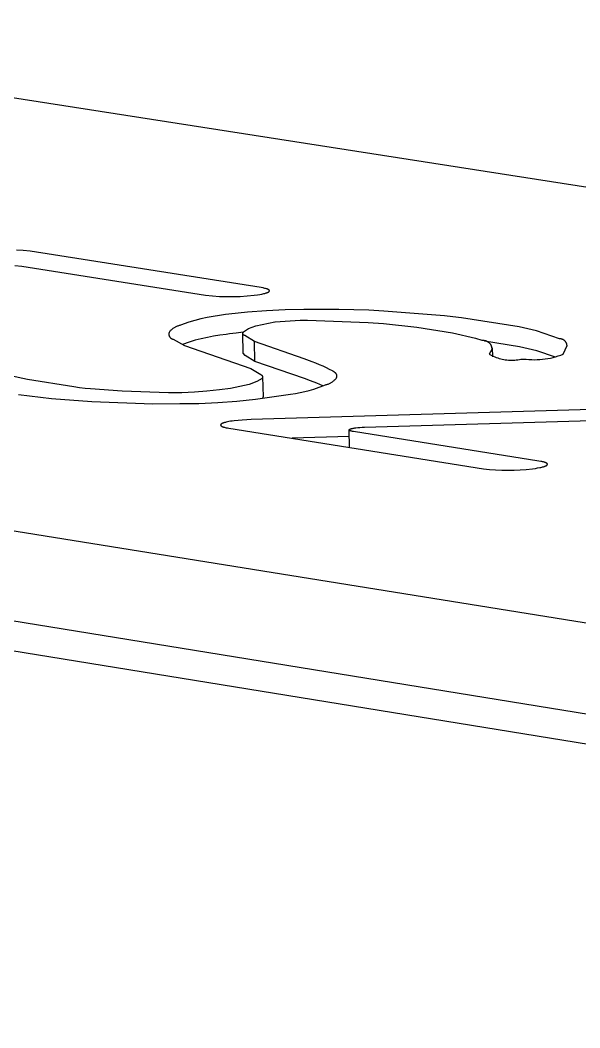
# Model space of a CAD drawing. Header units: millimetres. Extents: x 1287 to 5317, y -239 to 2577.
# Drawn here: x 2136.04 to 2157.06, y 955.5 to 993.34 of the extents above; entities that cross this region are included whole.
import ezdxf

# ---------------------------------------------------------------- set-up
doc = ezdxf.new("R2010")
doc.units = ezdxf.units.MM
doc.header["$MEASUREMENT"] = 0
doc.layers.add('Domyślny', color=7, linetype='Continuous', true_color=0x000000)
doc.layers.add('Utwórz2D linie widoczne', color=7, linetype='Continuous', true_color=0x000000)

msp = doc.modelspace()

# ---------------------------------------------------------------- linework, layer by layer
at = {"layer": 'Domyślny'}
msp.add_line((2020.561, 992.732), (2228.07, 959.308), dxfattribs=at)
at = {"layer": 'Utwórz2D linie widoczne'}
for p, q in [((2066.03, 1001.297), (2294.632, 965.694)), ((2226.588, 956.048), (2019.031, 989.711)), ((2015.368, 989.235), (2222.889, 955.502)), ((2136.159, 984.689), (2135.9, 984.707)), ((2136.417, 984.663), (2136.159, 984.689)), ((2145.093, 983.295), (2136.417, 984.663)), ((2135.84, 984.126), (2136.099, 984.1)), ((2136.099, 984.1), (2143.004, 983.01)), ((2144.952, 983.029), (2145.037, 983.042)), ((2145.037, 983.042), (2145.117, 983.056)), ((2145.164, 983.283), (2145.093, 983.295)), ((2145.117, 983.056), (2145.154, 983.063)), ((2145.154, 983.063), (2145.189, 983.071)), ((2145.197, 983.276), (2145.164, 983.283)), ((2145.189, 983.071), (2145.223, 983.079)), ((2145.229, 983.269), (2145.197, 983.276)), ((2145.223, 983.079), (2145.254, 983.088)), ((2145.258, 983.261), (2145.229, 983.269)), ((2145.254, 983.088), (2145.282, 983.097)), ((2145.286, 983.254), (2145.258, 983.261)), ((2145.282, 983.097), (2145.296, 983.101)), ((2145.298, 983.25), (2145.286, 983.254)), ((2145.296, 983.101), (2145.308, 983.106)), ((2145.31, 983.246), (2145.298, 983.25)), ((2145.308, 983.106), (2145.32, 983.11)), ((2145.322, 983.241), (2145.31, 983.246)), ((2145.32, 983.11), (2145.331, 983.115)), ((2145.333, 983.237), (2145.322, 983.241)), ((2145.331, 983.115), (2145.342, 983.119)), ((2145.343, 983.233), (2145.333, 983.237)), ((2145.342, 983.119), (2145.347, 983.122)), ((2145.347, 983.231), (2145.343, 983.233)), ((2145.352, 983.228), (2145.347, 983.231)), ((2145.347, 983.122), (2145.351, 983.124)), ((2145.351, 983.124), (2145.356, 983.126)), ((2145.356, 983.226), (2145.352, 983.228)), ((2145.361, 983.224), (2145.356, 983.226)), ((2145.356, 983.126), (2145.36, 983.129)), ((2145.36, 983.129), (2145.364, 983.131)), ((2145.365, 983.222), (2145.361, 983.224)), ((2145.364, 983.131), (2145.368, 983.134)), ((2145.369, 983.22), (2145.365, 983.222)), ((2145.368, 983.134), (2145.372, 983.136)), ((2145.372, 983.217), (2145.369, 983.22)), ((2145.376, 983.215), (2145.372, 983.217)), ((2145.372, 983.136), (2145.375, 983.138)), ((2145.375, 983.138), (2145.379, 983.141)), ((2145.379, 983.213), (2145.376, 983.215)), ((2145.382, 983.21), (2145.379, 983.213)), ((2145.379, 983.141), (2145.382, 983.143)), ((2145.383, 983.209), (2145.382, 983.21)), ((2145.382, 983.143), (2145.383, 983.144)), ((2145.385, 983.208), (2145.383, 983.209)), ((2145.383, 983.144), (2145.385, 983.146)), ((2145.386, 983.207), (2145.385, 983.208)), ((2145.385, 983.146), (2145.386, 983.147)), ((2145.387, 983.206), (2145.386, 983.207)), ((2145.386, 983.147), (2145.387, 983.148)), ((2145.389, 983.205), (2145.387, 983.206)), ((2145.387, 983.148), (2145.389, 983.149)), ((2145.39, 983.203), (2145.389, 983.205)), ((2145.389, 983.149), (2145.39, 983.15)), ((2145.391, 983.202), (2145.39, 983.203)), ((2145.39, 983.15), (2145.391, 983.152)), ((2145.392, 983.201), (2145.391, 983.202)), ((2145.391, 983.152), (2145.392, 983.153)), ((2145.393, 983.2), (2145.392, 983.201)), ((2145.392, 983.153), (2145.393, 983.154)), ((2145.394, 983.199), (2145.393, 983.2)), ((2145.393, 983.154), (2145.394, 983.155)), ((2145.395, 983.198), (2145.394, 983.199)), ((2145.394, 983.155), (2145.395, 983.157)), ((2145.396, 983.196), (2145.395, 983.198)), ((2145.395, 983.157), (2145.396, 983.158)), ((2145.397, 983.195), (2145.396, 983.196)), ((2145.396, 983.158), (2145.397, 983.159)), ((2145.397, 983.194), (2145.397, 983.195)), ((2145.398, 983.193), (2145.397, 983.194)), ((2145.397, 983.159), (2145.398, 983.16)), ((2145.399, 983.192), (2145.398, 983.193)), ((2145.398, 983.161), (2145.399, 983.163)), ((2145.398, 983.16), (2145.398, 983.161)), ((2145.399, 983.19), (2145.399, 983.192)), ((2145.4, 983.189), (2145.399, 983.19)), ((2145.399, 983.163), (2145.4, 983.164)), ((2145.401, 983.188), (2145.4, 983.189)), ((2145.4, 983.165), (2145.401, 983.166)), ((2145.4, 983.164), (2145.4, 983.165)), ((2145.401, 983.187), (2145.401, 983.188)), ((2145.401, 983.186), (2145.401, 983.187)), ((2145.402, 983.184), (2145.401, 983.186)), ((2145.401, 983.167), (2145.402, 983.169)), ((2145.401, 983.166), (2145.401, 983.167)), ((2145.402, 983.183), (2145.402, 983.184)), ((2145.402, 983.182), (2145.402, 983.183)), ((2145.403, 983.181), (2145.402, 983.182)), ((2145.402, 983.172), (2145.403, 983.174)), ((2145.402, 983.171), (2145.402, 983.172)), ((2145.402, 983.17), (2145.402, 983.171)), ((2145.402, 983.169), (2145.402, 983.17)), ((2145.403, 983.18), (2145.403, 983.181)), ((2145.403, 983.178), (2145.403, 983.18)), ((2145.403, 983.177), (2145.403, 983.178)), ((2145.403, 983.176), (2145.403, 983.177)), ((2145.403, 983.175), (2145.403, 983.176)), ((2145.403, 983.174), (2145.403, 983.175)), ((2143.004, 983.01), (2143.263, 982.983)), ((2143.263, 982.983), (2143.522, 982.966)), ((2143.522, 982.966), (2143.783, 982.957)), ((2143.783, 982.957), (2144.043, 982.957)), ((2144.043, 982.957), (2144.303, 982.966)), ((2144.303, 982.966), (2144.563, 982.984)), ((2144.563, 982.984), (2144.822, 983.012)), ((2144.822, 983.012), (2144.952, 983.029)), ((2143.757, 982.284), (2143.523, 982.254)), ((2143.879, 982.301), (2143.757, 982.284)), ((2144.581, 982.377), (2143.879, 982.301)), ((2145.286, 982.43), (2144.581, 982.377)), ((2145.991, 982.461), (2145.286, 982.43)), ((2146.698, 982.469), (2145.991, 982.461)), ((2148.004, 982.47), (2146.698, 982.469)), ((2148.568, 982.465), (2148.004, 982.47)), ((2149.131, 982.445), (2148.568, 982.465)), ((2149.694, 982.412), (2149.131, 982.445)), ((2151.652, 982.265), (2149.694, 982.412)), ((2142.372, 981.994), (2142.057, 981.884)), ((2142.599, 982.06), (2142.372, 981.994)), ((2142.827, 982.119), (2142.599, 982.06)), ((2143.058, 982.171), (2142.827, 982.119)), ((2143.29, 982.216), (2143.058, 982.171)), ((2143.523, 982.254), (2143.29, 982.216)), ((2144.89, 981.86), (2145.599, 982.011)), ((2145.599, 982.011), (2145.615, 982.013)), ((2145.615, 982.013), (2146.555, 982.069)), ((2146.555, 982.069), (2146.831, 982.069)), ((2146.831, 982.069), (2149.106, 981.99)), ((2149.106, 981.99), (2149.681, 981.947)), ((2149.681, 981.947), (2150.935, 981.807)), ((2151.972, 982.238), (2151.652, 982.265)), ((2152.29, 982.203), (2151.972, 982.238)), ((2152.607, 982.159), (2152.29, 982.203)), ((2154.772, 981.818), (2152.607, 982.159)), ((2141.624, 981.563), (2141.623, 981.556)), ((2141.623, 981.556), (2141.623, 981.549)), ((2141.623, 981.549), (2141.624, 981.543)), ((2141.625, 981.576), (2141.624, 981.569)), ((2141.624, 981.569), (2141.624, 981.563)), ((2141.624, 981.543), (2141.624, 981.536)), ((2141.624, 981.536), (2141.625, 981.529)), ((2141.626, 981.582), (2141.625, 981.576)), ((2141.625, 981.529), (2141.626, 981.523)), ((2141.627, 981.589), (2141.626, 981.582)), ((2141.626, 981.523), (2141.627, 981.516)), ((2141.628, 981.595), (2141.627, 981.589)), ((2141.63, 981.602), (2141.628, 981.595)), ((2141.632, 981.608), (2141.63, 981.602)), ((2141.648, 981.639), (2141.632, 981.608)), ((2141.665, 981.658), (2141.648, 981.639)), ((2141.682, 981.676), (2141.665, 981.658)), ((2141.7, 981.694), (2141.682, 981.676)), ((2141.719, 981.712), (2141.7, 981.694)), ((2141.739, 981.728), (2141.719, 981.712)), ((2141.759, 981.744), (2141.739, 981.728)), ((2141.779, 981.76), (2141.759, 981.744)), ((2141.8, 981.774), (2141.779, 981.76)), ((2141.821, 981.788), (2141.8, 981.774)), ((2141.843, 981.801), (2141.821, 981.788)), ((2141.866, 981.814), (2141.843, 981.801)), ((2141.888, 981.825), (2141.866, 981.814)), ((2141.912, 981.836), (2141.888, 981.825)), ((2141.935, 981.846), (2141.912, 981.836)), ((2141.959, 981.855), (2141.935, 981.846)), ((2141.983, 981.864), (2141.959, 981.855)), ((2142.007, 981.872), (2141.983, 981.864)), ((2142.032, 981.878), (2142.007, 981.872)), ((2142.057, 981.884), (2142.032, 981.878)), ((2143.773, 981.542), (2143.539, 981.512)), ((2143.896, 981.559), (2143.773, 981.542)), ((2144.156, 981.592), (2143.896, 981.559)), ((2144.416, 981.62), (2144.156, 981.592)), ((2144.42, 980.836), (2144.404, 981.579)), ((2144.407, 981.592), (2144.408, 981.595)), ((2144.407, 981.589), (2144.407, 981.592)), ((2144.407, 981.586), (2144.407, 981.589)), ((2144.407, 981.583), (2144.407, 981.586)), ((2144.407, 981.58), (2144.407, 981.583)), ((2144.407, 981.577), (2144.407, 981.58)), ((2144.407, 981.574), (2144.407, 981.577)), ((2144.407, 981.571), (2144.407, 981.574)), ((2144.408, 981.567), (2144.407, 981.571)), ((2144.408, 981.598), (2144.409, 981.601)), ((2144.408, 981.595), (2144.408, 981.598)), ((2144.408, 981.564), (2144.408, 981.567)), ((2144.409, 981.561), (2144.408, 981.564)), ((2144.409, 981.604), (2144.41, 981.607)), ((2144.409, 981.601), (2144.409, 981.604)), ((2144.41, 981.558), (2144.409, 981.561)), ((2144.41, 981.607), (2144.425, 981.639)), ((2144.411, 981.555), (2144.41, 981.558)), ((2144.412, 981.553), (2144.411, 981.555)), ((2144.413, 981.55), (2144.412, 981.553)), ((2144.414, 981.547), (2144.413, 981.55)), ((2144.415, 981.544), (2144.414, 981.547)), ((2144.416, 981.541), (2144.415, 981.544)), ((2144.418, 981.538), (2144.416, 981.541)), ((2144.419, 981.536), (2144.418, 981.538)), ((2144.421, 981.533), (2144.419, 981.536)), ((2144.423, 981.531), (2144.421, 981.533)), ((2144.425, 981.528), (2144.423, 981.531)), ((2144.425, 981.639), (2144.613, 981.758)), ((2144.426, 981.526), (2144.425, 981.528)), ((2144.428, 981.523), (2144.426, 981.526)), ((2144.431, 981.521), (2144.428, 981.523)), ((2144.613, 981.758), (2144.89, 981.86)), ((2150.935, 981.807), (2152.273, 981.596)), ((2152.273, 981.596), (2153.133, 981.402)), ((2155.423, 981.671), (2154.772, 981.818)), ((2156.294, 981.371), (2155.423, 981.671)), ((2141.627, 981.516), (2141.628, 981.51)), ((2141.628, 981.51), (2141.63, 981.503)), ((2141.63, 981.503), (2141.631, 981.497)), ((2141.631, 981.497), (2141.634, 981.49)), ((2141.634, 981.49), (2141.636, 981.484)), ((2141.636, 981.484), (2141.638, 981.478)), ((2141.638, 981.478), (2141.641, 981.472)), ((2141.641, 981.472), (2141.644, 981.466)), ((2141.644, 981.466), (2141.647, 981.46)), ((2141.647, 981.46), (2141.65, 981.454)), ((2141.65, 981.454), (2141.654, 981.448)), ((2141.654, 981.448), (2141.657, 981.443)), ((2141.657, 981.443), (2141.661, 981.437)), ((2141.661, 981.437), (2141.665, 981.432)), ((2141.665, 981.432), (2141.669, 981.427)), ((2141.669, 981.427), (2141.674, 981.422)), ((2141.674, 981.422), (2141.678, 981.417)), ((2141.678, 981.417), (2141.683, 981.412)), ((2141.683, 981.412), (2141.688, 981.408)), ((2141.688, 981.408), (2141.693, 981.404)), ((2141.693, 981.404), (2141.698, 981.399)), ((2141.698, 981.399), (2141.704, 981.395)), ((2141.704, 981.395), (2141.709, 981.392)), ((2141.709, 981.392), (2141.715, 981.388)), ((2141.715, 981.388), (2141.72, 981.384)), ((2141.72, 981.384), (2141.726, 981.381)), ((2141.726, 981.381), (2141.732, 981.378)), ((2141.732, 981.378), (2141.738, 981.375)), ((2141.738, 981.375), (2141.744, 981.373)), ((2141.744, 981.373), (2141.75, 981.37)), ((2141.75, 981.37), (2141.757, 981.368)), ((2141.757, 981.368), (2141.763, 981.366)), ((2141.763, 981.366), (2141.77, 981.364)), ((2141.77, 981.364), (2141.776, 981.363)), ((2141.776, 981.363), (2141.783, 981.362)), ((2141.783, 981.362), (2142.213, 981.126)), ((2142.389, 981.252), (2142.141, 981.165)), ((2142.616, 981.318), (2142.389, 981.252)), ((2142.844, 981.377), (2142.616, 981.318)), ((2143.074, 981.429), (2142.844, 981.377)), ((2143.306, 981.474), (2143.074, 981.429)), ((2143.539, 981.512), (2143.306, 981.474)), ((2144.433, 981.519), (2144.431, 981.521)), ((2144.435, 981.517), (2144.433, 981.519)), ((2144.437, 981.515), (2144.435, 981.517)), ((2144.44, 981.513), (2144.437, 981.515)), ((2144.442, 981.511), (2144.44, 981.513)), ((2144.444, 981.509), (2144.442, 981.511)), ((2144.447, 981.507), (2144.444, 981.509)), ((2144.45, 981.505), (2144.447, 981.507)), ((2144.452, 981.504), (2144.45, 981.505)), ((2144.455, 981.502), (2144.452, 981.504)), ((2144.458, 981.501), (2144.455, 981.502)), ((2144.461, 981.5), (2144.458, 981.501)), ((2144.463, 981.499), (2144.461, 981.5)), ((2144.466, 981.497), (2144.463, 981.499)), ((2144.469, 981.496), (2144.466, 981.497)), ((2144.472, 981.496), (2144.469, 981.496)), ((2144.841, 981.271), (2144.472, 981.496)), ((2144.857, 980.527), (2144.841, 981.271)), ((2146.7, 980.625), (2144.841, 981.271)), ((2153.133, 981.402), (2153.376, 981.319)), ((2153.376, 981.319), (2153.388, 981.32)), ((2153.388, 981.32), (2153.399, 981.321)), ((2153.399, 981.321), (2153.411, 981.321)), ((2153.411, 981.321), (2153.423, 981.321)), ((2153.423, 981.321), (2153.434, 981.321)), ((2153.434, 981.321), (2153.446, 981.32)), ((2153.446, 981.32), (2153.457, 981.319)), ((2153.457, 981.319), (2153.469, 981.317)), ((2153.469, 981.317), (2153.48, 981.315)), ((2154.787, 981.075), (2153.475, 981.283)), ((2153.48, 981.315), (2153.492, 981.313)), ((2153.492, 981.313), (2153.503, 981.31)), ((2153.503, 981.31), (2153.514, 981.307)), ((2153.514, 981.307), (2153.525, 981.303)), ((2153.525, 981.303), (2153.536, 981.299)), ((2153.536, 981.299), (2153.547, 981.295)), ((2153.547, 981.295), (2153.558, 981.29)), ((2153.558, 981.29), (2153.568, 981.285)), ((2153.568, 981.285), (2153.578, 981.279)), ((2153.578, 981.279), (2153.588, 981.273)), ((2153.588, 981.273), (2153.598, 981.267)), ((2153.598, 981.267), (2153.608, 981.261)), ((2153.608, 981.261), (2153.617, 981.254)), ((2153.617, 981.254), (2153.627, 981.247)), ((2153.627, 981.247), (2153.635, 981.239)), ((2153.635, 981.239), (2153.644, 981.231)), ((2153.644, 981.231), (2153.652, 981.223)), ((2153.652, 981.223), (2153.661, 981.215)), ((2153.661, 981.215), (2153.668, 981.206)), ((2153.668, 981.206), (2153.676, 981.197)), ((2153.676, 981.197), (2153.683, 981.188)), ((2153.683, 981.188), (2153.69, 981.179)), ((2153.69, 981.179), (2153.696, 981.169)), ((2153.696, 981.169), (2153.703, 981.159)), ((2153.703, 981.159), (2153.708, 981.149)), ((2153.708, 981.149), (2153.714, 981.139)), ((2156.303, 981.371), (2156.294, 981.371)), ((2156.312, 981.371), (2156.303, 981.371)), ((2156.321, 981.371), (2156.312, 981.371)), ((2156.33, 981.37), (2156.321, 981.371)), ((2156.34, 981.369), (2156.33, 981.37)), ((2156.349, 981.368), (2156.34, 981.369)), ((2156.358, 981.366), (2156.349, 981.368)), ((2156.367, 981.364), (2156.358, 981.366)), ((2156.376, 981.362), (2156.367, 981.364)), ((2156.385, 981.36), (2156.376, 981.362)), ((2156.394, 981.357), (2156.385, 981.36)), ((2156.402, 981.354), (2156.394, 981.357)), ((2156.411, 981.35), (2156.402, 981.354)), ((2156.419, 981.347), (2156.411, 981.35)), ((2156.428, 981.343), (2156.419, 981.347)), ((2156.436, 981.339), (2156.428, 981.343)), ((2156.444, 981.334), (2156.436, 981.339)), ((2156.452, 981.329), (2156.444, 981.334)), ((2156.459, 981.324), (2156.452, 981.329)), ((2156.467, 981.319), (2156.459, 981.324)), ((2156.474, 981.313), (2156.467, 981.319)), ((2156.481, 981.307), (2156.474, 981.313)), ((2156.488, 981.301), (2156.481, 981.307)), ((2156.495, 981.295), (2156.488, 981.301)), ((2156.501, 981.288), (2156.495, 981.295)), ((2156.508, 981.282), (2156.501, 981.288)), ((2156.514, 981.275), (2156.508, 981.282)), ((2156.52, 981.267), (2156.514, 981.275)), ((2156.525, 981.26), (2156.52, 981.267)), ((2156.53, 981.253), (2156.525, 981.26)), ((2156.535, 981.245), (2156.53, 981.253)), ((2156.54, 981.237), (2156.535, 981.245)), ((2156.545, 981.229), (2156.54, 981.237)), ((2156.549, 981.221), (2156.545, 981.229)), ((2156.553, 981.212), (2156.549, 981.221)), ((2156.556, 981.204), (2156.553, 981.212)), ((2156.56, 981.195), (2156.556, 981.204)), ((2156.563, 981.186), (2156.56, 981.195)), ((2156.565, 981.178), (2156.563, 981.186)), ((2156.568, 981.169), (2156.565, 981.178)), ((2156.57, 981.16), (2156.568, 981.169)), ((2156.572, 981.151), (2156.57, 981.16)), ((2156.573, 981.142), (2156.572, 981.151)), ((2142.213, 981.126), (2144.706, 980.258)), ((2144.489, 980.752), (2144.42, 980.836)), ((2153.75, 980.97), (2153.649, 980.796)), ((2153.649, 980.796), (2153.701, 980.768)), ((2153.701, 980.768), (2153.753, 980.742)), ((2153.714, 981.139), (2153.719, 981.129)), ((2153.719, 981.129), (2153.724, 981.118)), ((2153.724, 981.118), (2153.728, 981.107)), ((2153.728, 981.107), (2153.732, 981.096)), ((2153.732, 981.096), (2153.736, 981.085)), ((2153.736, 981.085), (2153.739, 981.074)), ((2153.739, 981.074), (2153.742, 981.063)), ((2153.742, 981.063), (2153.744, 981.051)), ((2153.744, 981.051), (2153.746, 981.04)), ((2153.746, 981.04), (2153.748, 981.028)), ((2153.748, 981.028), (2153.749, 981.017)), ((2153.749, 981.017), (2153.75, 981.005)), ((2153.75, 981.005), (2153.751, 980.994)), ((2153.751, 980.982), (2153.75, 980.97)), ((2153.751, 980.994), (2153.751, 980.982)), ((2153.769, 981.037), (2153.776, 980.698)), ((2155.439, 980.928), (2154.787, 981.075)), ((2156.139, 980.686), (2155.439, 980.928)), ((2156.34, 980.763), (2156.434, 980.798)), ((2156.434, 980.798), (2156.575, 981.123)), ((2156.574, 981.132), (2156.573, 981.142)), ((2156.575, 981.123), (2156.574, 981.132)), ((2144.857, 980.527), (2144.489, 980.752)), ((2146.717, 979.88), (2144.857, 980.527)), ((2147.006, 980.514), (2146.7, 980.625)), ((2147.149, 980.457), (2147.006, 980.514)), ((2147.285, 980.4), (2147.149, 980.457)), ((2147.416, 980.343), (2147.285, 980.4)), ((2153.753, 980.742), (2153.807, 980.717)), ((2153.807, 980.717), (2153.861, 980.695)), ((2153.861, 980.695), (2153.916, 980.674)), ((2153.916, 980.674), (2153.972, 980.655)), ((2153.972, 980.655), (2154.028, 980.638)), ((2154.028, 980.638), (2154.085, 980.623)), ((2154.085, 980.623), (2154.142, 980.61)), ((2154.142, 980.61), (2154.2, 980.598)), ((2154.2, 980.598), (2154.258, 980.589)), ((2154.258, 980.589), (2154.317, 980.582)), ((2154.317, 980.582), (2154.375, 980.576)), ((2154.375, 980.576), (2154.434, 980.573)), ((2154.434, 980.573), (2154.493, 980.572)), ((2154.493, 980.572), (2154.552, 980.572)), ((2154.552, 980.572), (2154.61, 980.575)), ((2154.61, 980.575), (2154.669, 980.58)), ((2154.669, 980.58), (2154.728, 980.586)), ((2154.728, 980.586), (2154.786, 980.595)), ((2154.786, 980.595), (2154.844, 980.605)), ((2154.844, 980.605), (2155.046, 980.605)), ((2155.046, 980.605), (2155.147, 980.597)), ((2155.147, 980.597), (2155.248, 980.592)), ((2155.248, 980.592), (2155.349, 980.591)), ((2155.349, 980.591), (2155.45, 980.593)), ((2155.45, 980.593), (2155.551, 980.598)), ((2155.551, 980.598), (2155.651, 980.607)), ((2155.651, 980.607), (2155.752, 980.619)), ((2155.752, 980.619), (2155.852, 980.634)), ((2155.852, 980.634), (2155.951, 980.653)), ((2155.951, 980.653), (2156.049, 980.676)), ((2156.049, 980.676), (2156.147, 980.701)), ((2156.147, 980.701), (2156.244, 980.73)), ((2156.244, 980.73), (2156.34, 980.763)), ((2144.706, 980.258), (2145.075, 980.032)), ((2145.075, 980.032), (2145.078, 980.031)), ((2145.078, 980.031), (2145.081, 980.03)), ((2145.081, 980.03), (2145.084, 980.029)), ((2145.084, 980.029), (2145.087, 980.028)), ((2145.087, 980.028), (2145.09, 980.027)), ((2145.09, 980.027), (2145.093, 980.025)), ((2145.093, 980.025), (2145.096, 980.024)), ((2145.096, 980.024), (2145.098, 980.022)), ((2145.098, 980.022), (2145.101, 980.021)), ((2145.101, 980.021), (2145.103, 980.019)), ((2145.103, 980.019), (2145.106, 980.017)), ((2145.106, 980.017), (2145.108, 980.015)), ((2145.108, 980.015), (2145.111, 980.013)), ((2145.111, 980.013), (2145.113, 980.011)), ((2145.113, 980.011), (2145.115, 980.009)), ((2145.115, 980.009), (2145.117, 980.007)), ((2147.539, 980.286), (2147.416, 980.343)), ((2147.656, 980.228), (2147.539, 980.286)), ((2147.766, 980.169), (2147.656, 980.228)), ((2147.781, 980.161), (2147.766, 980.169)), ((2147.794, 980.154), (2147.781, 980.161)), ((2147.807, 980.146), (2147.794, 980.154)), ((2147.819, 980.138), (2147.807, 980.146)), ((2147.83, 980.13), (2147.819, 980.138)), ((2147.841, 980.123), (2147.83, 980.13)), ((2147.851, 980.115), (2147.841, 980.123)), ((2147.861, 980.107), (2147.851, 980.115)), ((2147.87, 980.099), (2147.861, 980.107)), ((2147.874, 980.095), (2147.87, 980.099)), ((2147.879, 980.091), (2147.874, 980.095)), ((2147.883, 980.088), (2147.879, 980.091)), ((2147.887, 980.084), (2147.883, 980.088)), ((2147.89, 980.08), (2147.887, 980.084)), ((2147.894, 980.076), (2147.89, 980.08)), ((2147.897, 980.072), (2147.894, 980.076)), ((2147.901, 980.068), (2147.897, 980.072)), ((2147.904, 980.064), (2147.901, 980.068)), ((2147.907, 980.06), (2147.904, 980.064)), ((2147.91, 980.056), (2147.907, 980.06)), ((2147.913, 980.052), (2147.91, 980.056)), ((2147.915, 980.048), (2147.913, 980.052)), ((2147.918, 980.044), (2147.915, 980.048)), ((2147.92, 980.04), (2147.918, 980.044)), ((2147.922, 980.036), (2147.92, 980.04)), ((2147.924, 980.032), (2147.922, 980.036)), ((2147.926, 980.028), (2147.924, 980.032)), ((2147.928, 980.024), (2147.926, 980.028)), ((2147.929, 980.02), (2147.928, 980.024)), ((2147.931, 980.016), (2147.929, 980.02)), ((2147.932, 980.012), (2147.931, 980.016)), ((2147.933, 980.008), (2147.932, 980.012)), ((2147.934, 980.004), (2147.933, 980.008)), ((2136.316, 979.843), (2135.674, 979.99)), ((2138.06, 979.566), (2136.316, 979.843)), ((2144.64, 979.664), (2143.936, 979.514)), ((2144.927, 979.767), (2144.64, 979.664)), ((2145.124, 979.89), (2144.927, 979.767)), ((2145.117, 980.007), (2145.12, 980.004)), ((2145.12, 980.004), (2145.122, 980.002)), ((2145.122, 980.002), (2145.123, 979.999)), ((2145.123, 979.999), (2145.125, 979.997)), ((2145.138, 979.92), (2145.124, 979.89)), ((2145.125, 979.997), (2145.127, 979.994)), ((2145.127, 979.994), (2145.129, 979.992)), ((2145.129, 979.992), (2145.13, 979.989)), ((2145.13, 979.989), (2145.132, 979.986)), ((2145.132, 979.986), (2145.133, 979.983)), ((2145.133, 979.983), (2145.134, 979.981)), ((2145.134, 979.981), (2145.136, 979.978)), ((2145.136, 979.978), (2145.137, 979.975)), ((2145.137, 979.975), (2145.138, 979.972)), ((2145.138, 979.972), (2145.138, 979.969)), ((2145.138, 979.969), (2145.139, 979.966)), ((2145.139, 979.923), (2145.138, 979.92)), ((2145.139, 979.966), (2145.14, 979.963)), ((2145.14, 979.929), (2145.139, 979.926)), ((2145.139, 979.926), (2145.139, 979.923)), ((2145.14, 979.963), (2145.14, 979.96)), ((2145.14, 979.96), (2145.141, 979.957)), ((2145.141, 979.932), (2145.14, 979.929)), ((2145.141, 979.957), (2145.141, 979.953)), ((2145.141, 979.953), (2145.141, 979.95)), ((2145.141, 979.95), (2145.142, 979.947)), ((2145.142, 979.944), (2145.141, 979.941)), ((2145.141, 979.941), (2145.141, 979.938)), ((2145.141, 979.938), (2145.141, 979.935)), ((2145.141, 979.935), (2145.141, 979.932)), ((2145.142, 979.947), (2145.142, 979.944)), ((2145.144, 979.947), (2145.161, 979.202)), ((2146.949, 979.797), (2146.717, 979.88)), ((2147.179, 979.706), (2146.949, 979.797)), ((2147.07, 979.489), (2147.509, 979.646)), ((2147.406, 979.61), (2147.179, 979.706)), ((2147.509, 979.646), (2147.534, 979.653)), ((2147.534, 979.653), (2147.559, 979.66)), ((2147.559, 979.66), (2147.583, 979.668)), ((2147.583, 979.668), (2147.608, 979.677)), ((2147.608, 979.677), (2147.632, 979.687)), ((2147.632, 979.687), (2147.655, 979.698)), ((2147.655, 979.698), (2147.679, 979.709)), ((2147.679, 979.709), (2147.702, 979.721)), ((2147.702, 979.721), (2147.724, 979.734)), ((2147.724, 979.734), (2147.746, 979.748)), ((2147.746, 979.748), (2147.768, 979.763)), ((2147.768, 979.763), (2147.789, 979.778)), ((2147.789, 979.778), (2147.809, 979.794)), ((2147.809, 979.794), (2147.829, 979.811)), ((2147.829, 979.811), (2147.848, 979.828)), ((2147.848, 979.828), (2147.867, 979.846)), ((2147.867, 979.846), (2147.885, 979.865)), ((2147.885, 979.865), (2147.902, 979.884)), ((2147.902, 979.884), (2147.92, 979.915)), ((2147.92, 979.915), (2147.922, 979.919)), ((2147.922, 979.919), (2147.924, 979.923)), ((2147.924, 979.923), (2147.926, 979.927)), ((2147.926, 979.927), (2147.927, 979.931)), ((2147.927, 979.931), (2147.929, 979.936)), ((2147.929, 979.936), (2147.93, 979.94)), ((2147.93, 979.94), (2147.932, 979.944)), ((2147.932, 979.944), (2147.933, 979.948)), ((2147.933, 979.948), (2147.934, 979.952)), ((2147.935, 980.002), (2147.934, 980.004)), ((2147.934, 979.952), (2147.935, 979.956)), ((2147.935, 980), (2147.935, 980.002)), ((2147.936, 979.998), (2147.935, 980)), ((2147.935, 979.956), (2147.936, 979.96)), ((2147.936, 979.996), (2147.936, 979.998)), ((2147.936, 979.994), (2147.936, 979.996)), ((2147.936, 979.992), (2147.936, 979.994)), ((2147.937, 979.99), (2147.936, 979.992)), ((2147.936, 979.964), (2147.937, 979.966)), ((2147.936, 979.962), (2147.936, 979.964)), ((2147.936, 979.96), (2147.936, 979.962)), ((2147.937, 979.988), (2147.937, 979.99)), ((2147.937, 979.986), (2147.937, 979.988)), ((2147.937, 979.984), (2147.937, 979.986)), ((2147.937, 979.982), (2147.937, 979.984)), ((2147.937, 979.98), (2147.937, 979.982)), ((2147.937, 979.978), (2147.937, 979.98)), ((2147.937, 979.976), (2147.937, 979.978)), ((2147.937, 979.974), (2147.937, 979.976)), ((2147.937, 979.972), (2147.937, 979.974)), ((2147.937, 979.97), (2147.937, 979.972)), ((2147.937, 979.968), (2147.937, 979.97)), ((2147.937, 979.966), (2147.937, 979.968)), ((2135.984, 979.278), (2137.223, 979.138)), ((2138.268, 979.537), (2138.06, 979.566)), ((2138.478, 979.513), (2138.268, 979.537)), ((2138.688, 979.495), (2138.478, 979.513)), ((2139.877, 979.404), (2138.688, 979.495)), ((2141.607, 979.345), (2139.877, 979.404)), ((2141.644, 979.345), (2141.607, 979.345)), ((2142.115, 979.35), (2141.644, 979.345)), ((2142.586, 979.371), (2142.115, 979.35)), ((2143.056, 979.407), (2142.586, 979.371)), ((2143.525, 979.458), (2143.056, 979.407)), ((2143.936, 979.514), (2143.525, 979.458)), ((2144.882, 979.11), (2146.019, 979.266)), ((2146.019, 979.266), (2146.197, 979.29)), ((2146.197, 979.29), (2146.374, 979.318)), ((2146.374, 979.318), (2146.55, 979.353)), ((2146.55, 979.353), (2146.725, 979.393)), ((2146.725, 979.393), (2146.898, 979.438)), ((2146.898, 979.438), (2147.07, 979.489)), ((2137.223, 979.138), (2138.737, 979.021)), ((2138.737, 979.021), (2141.026, 978.939)), ((2141.026, 978.939), (2142.031, 978.94)), ((2142.031, 978.94), (2142.746, 978.948)), ((2142.746, 978.948), (2143.459, 978.979)), ((2143.459, 978.979), (2144.172, 979.033)), ((2144.172, 979.033), (2144.882, 979.11)), ((2167.211, 979.011), (2144.716, 978.341)), ((2145.154, 979.174), (2145.14, 979.144)), ((2145.155, 979.176), (2145.154, 979.174)), ((2145.156, 979.178), (2145.155, 979.176)), ((2145.157, 979.18), (2145.156, 979.178)), ((2145.158, 979.182), (2145.157, 979.18)), ((2145.159, 979.186), (2145.158, 979.184)), ((2145.158, 979.184), (2145.158, 979.182)), ((2145.16, 979.19), (2145.159, 979.188)), ((2145.159, 979.188), (2145.159, 979.186)), ((2145.161, 979.196), (2145.16, 979.194)), ((2145.16, 979.194), (2145.16, 979.192)), ((2145.16, 979.192), (2145.16, 979.19)), ((2145.161, 979.202), (2145.161, 979.2)), ((2145.161, 979.2), (2145.161, 979.198)), ((2145.161, 979.198), (2145.161, 979.196)), ((2148.968, 978.056), (2171.503, 978.728)), ((2143.57, 978.142), (2143.569, 978.142)), ((2143.569, 978.142), (2143.569, 978.141)), ((2143.569, 978.141), (2143.569, 978.14)), ((2143.569, 978.14), (2143.569, 978.139)), ((2143.569, 978.139), (2143.569, 978.138)), ((2143.569, 978.138), (2143.569, 978.137)), ((2143.569, 978.137), (2143.569, 978.137)), ((2143.569, 978.137), (2143.569, 978.136)), ((2143.569, 978.136), (2143.569, 978.135)), ((2143.569, 978.135), (2143.569, 978.134)), ((2143.569, 978.134), (2143.569, 978.133)), ((2143.569, 978.133), (2143.57, 978.133)), ((2143.571, 978.146), (2143.57, 978.146)), ((2143.57, 978.146), (2143.57, 978.145)), ((2143.57, 978.145), (2143.57, 978.144)), ((2143.57, 978.144), (2143.57, 978.143)), ((2143.57, 978.143), (2143.57, 978.142)), ((2143.57, 978.133), (2143.57, 978.132)), ((2143.57, 978.132), (2143.57, 978.131)), ((2143.57, 978.131), (2143.57, 978.13)), ((2143.57, 978.13), (2143.57, 978.129)), ((2143.57, 978.129), (2143.571, 978.128)), ((2143.572, 978.15), (2143.571, 978.149)), ((2143.571, 978.149), (2143.571, 978.148)), ((2143.571, 978.148), (2143.571, 978.147)), ((2143.571, 978.147), (2143.571, 978.146)), ((2143.571, 978.128), (2143.571, 978.128)), ((2143.571, 978.128), (2143.571, 978.127)), ((2143.571, 978.127), (2143.571, 978.126)), ((2143.571, 978.126), (2143.572, 978.125)), ((2143.573, 978.151), (2143.572, 978.151)), ((2143.572, 978.151), (2143.572, 978.15)), ((2143.572, 978.125), (2143.572, 978.124)), ((2143.572, 978.124), (2143.573, 978.124)), ((2143.574, 978.154), (2143.573, 978.153)), ((2143.573, 978.153), (2143.573, 978.152)), ((2143.573, 978.152), (2143.573, 978.151)), ((2143.573, 978.124), (2143.573, 978.123)), ((2143.573, 978.123), (2143.573, 978.122)), ((2143.573, 978.122), (2143.574, 978.121)), ((2143.575, 978.155), (2143.574, 978.155)), ((2143.574, 978.155), (2143.574, 978.154)), ((2143.574, 978.121), (2143.574, 978.12)), ((2143.574, 978.12), (2143.575, 978.119)), ((2143.576, 978.157), (2143.575, 978.156)), ((2143.575, 978.156), (2143.575, 978.155)), ((2143.575, 978.119), (2143.575, 978.119)), ((2143.575, 978.119), (2143.576, 978.118)), ((2143.577, 978.158), (2143.576, 978.157)), ((2143.576, 978.118), (2143.577, 978.117)), ((2143.578, 978.16), (2143.577, 978.159)), ((2143.577, 978.159), (2143.577, 978.158)), ((2143.577, 978.117), (2143.577, 978.116)), ((2143.577, 978.116), (2143.578, 978.115)), ((2143.579, 978.161), (2143.578, 978.16)), ((2143.58, 978.163), (2143.579, 978.161)), ((2143.582, 978.164), (2143.58, 978.163)), ((2143.584, 978.166), (2143.582, 978.164)), ((2143.585, 978.168), (2143.584, 978.166)), ((2143.587, 978.169), (2143.585, 978.168)), ((2143.589, 978.171), (2143.587, 978.169)), ((2143.591, 978.172), (2143.589, 978.171)), ((2143.593, 978.174), (2143.591, 978.172)), ((2143.595, 978.176), (2143.593, 978.174)), ((2143.597, 978.177), (2143.595, 978.176)), ((2143.599, 978.179), (2143.597, 978.177)), ((2143.602, 978.18), (2143.599, 978.179)), ((2143.607, 978.184), (2143.602, 978.18)), ((2143.612, 978.187), (2143.607, 978.184)), ((2143.618, 978.19), (2143.612, 978.187)), ((2143.624, 978.193), (2143.618, 978.19)), ((2143.63, 978.196), (2143.624, 978.193)), ((2143.637, 978.199), (2143.63, 978.196)), ((2143.643, 978.202), (2143.637, 978.199)), ((2143.658, 978.208), (2143.643, 978.202)), ((2143.674, 978.214), (2143.658, 978.208)), ((2143.691, 978.22), (2143.674, 978.214)), ((2143.71, 978.226), (2143.691, 978.22)), ((2143.73, 978.231), (2143.71, 978.226)), ((2143.752, 978.237), (2143.73, 978.231)), ((2143.774, 978.243), (2143.752, 978.237)), ((2143.824, 978.254), (2143.774, 978.243)), ((2143.879, 978.265), (2143.824, 978.254)), ((2143.94, 978.276), (2143.879, 978.265)), ((2144.004, 978.285), (2143.94, 978.276)), ((2144.074, 978.295), (2144.004, 978.285)), ((2144.223, 978.311), (2144.074, 978.295)), ((2144.383, 978.325), (2144.223, 978.311)), ((2144.549, 978.335), (2144.383, 978.325)), ((2144.716, 978.341), (2144.549, 978.335)), ((2143.578, 978.115), (2143.579, 978.115)), ((2143.579, 978.115), (2143.579, 978.114)), ((2143.579, 978.114), (2143.581, 978.112)), ((2143.581, 978.112), (2143.582, 978.111)), ((2143.582, 978.111), (2143.584, 978.109)), ((2143.584, 978.109), (2143.586, 978.107)), ((2143.586, 978.107), (2143.587, 978.106)), ((2143.587, 978.106), (2143.589, 978.104)), ((2143.589, 978.104), (2143.591, 978.102)), ((2143.591, 978.102), (2143.594, 978.101)), ((2143.594, 978.101), (2143.596, 978.099)), ((2143.596, 978.099), (2143.598, 978.098)), ((2143.598, 978.098), (2143.6, 978.096)), ((2143.6, 978.096), (2143.603, 978.095)), ((2143.603, 978.095), (2143.606, 978.093)), ((2143.606, 978.093), (2143.611, 978.09)), ((2143.611, 978.09), (2143.617, 978.087)), ((2143.617, 978.087), (2143.623, 978.084)), ((2143.623, 978.084), (2143.63, 978.081)), ((2143.63, 978.081), (2143.637, 978.077)), ((2143.637, 978.077), (2143.644, 978.074)), ((2143.644, 978.074), (2143.652, 978.071)), ((2143.652, 978.071), (2143.66, 978.069)), ((2143.66, 978.069), (2143.677, 978.063)), ((2143.677, 978.063), (2143.695, 978.057)), ((2143.695, 978.057), (2143.714, 978.051)), ((2143.714, 978.051), (2143.735, 978.046)), ((2143.735, 978.046), (2143.78, 978.036)), ((2143.78, 978.036), (2143.829, 978.026)), ((2143.829, 978.026), (2143.882, 978.017)), ((2143.882, 978.017), (2153.433, 976.495)), ((2148.395, 977.957), (2148.395, 977.958)), ((2148.395, 977.958), (2148.396, 977.958)), ((2148.395, 977.956), (2148.395, 977.957)), ((2148.395, 977.957), (2148.395, 977.957)), ((2148.395, 977.955), (2148.395, 977.956)), ((2148.395, 977.956), (2148.395, 977.956)), ((2148.395, 977.956), (2148.395, 977.956)), ((2148.395, 977.954), (2148.395, 977.955)), ((2148.395, 977.955), (2148.395, 977.955)), ((2148.395, 977.953), (2148.395, 977.954)), ((2148.395, 977.954), (2148.395, 977.954)), ((2148.395, 977.954), (2148.395, 977.954)), ((2148.395, 977.952), (2148.395, 977.953)), ((2148.395, 977.953), (2148.395, 977.953)), ((2148.395, 977.951), (2148.395, 977.952)), ((2148.395, 977.952), (2148.395, 977.952)), ((2148.395, 977.952), (2148.395, 977.952)), ((2148.395, 977.95), (2148.395, 977.951)), ((2148.395, 977.951), (2148.395, 977.951)), ((2148.409, 977.295), (2148.395, 977.951)), ((2148.396, 977.95), (2148.395, 977.95)), ((2148.396, 977.96), (2148.396, 977.961)), ((2148.396, 977.961), (2148.397, 977.961)), ((2148.396, 977.959), (2148.396, 977.96)), ((2148.396, 977.96), (2148.396, 977.96)), ((2148.396, 977.958), (2148.396, 977.959)), ((2148.396, 977.959), (2148.396, 977.959)), ((2148.396, 977.959), (2148.396, 977.959)), ((2148.396, 977.949), (2148.396, 977.95)), ((2148.396, 977.948), (2148.396, 977.949)), ((2148.396, 977.949), (2148.396, 977.949)), ((2148.396, 977.949), (2148.396, 977.949)), ((2148.397, 977.947), (2148.396, 977.948)), ((2148.396, 977.948), (2148.396, 977.948)), ((2148.397, 977.962), (2148.398, 977.963)), ((2148.397, 977.961), (2148.397, 977.962)), ((2148.397, 977.962), (2148.397, 977.962)), ((2148.397, 977.961), (2148.397, 977.961)), ((2148.397, 977.946), (2148.397, 977.947)), ((2148.397, 977.947), (2148.397, 977.947)), ((2148.397, 977.947), (2148.397, 977.947)), ((2148.398, 977.945), (2148.397, 977.946)), ((2148.397, 977.946), (2148.397, 977.946)), ((2148.398, 977.963), (2148.398, 977.964)), ((2148.398, 977.964), (2148.399, 977.964)), ((2148.398, 977.963), (2148.398, 977.963)), ((2148.398, 977.963), (2148.398, 977.963)), ((2148.399, 977.944), (2148.398, 977.945)), ((2148.398, 977.945), (2148.398, 977.945)), ((2148.398, 977.945), (2148.398, 977.945)), ((2148.399, 977.964), (2148.399, 977.965)), ((2148.399, 977.965), (2148.399, 977.965)), ((2148.399, 977.965), (2148.4, 977.965)), ((2148.399, 977.943), (2148.399, 977.944)), ((2148.399, 977.944), (2148.399, 977.944)), ((2148.4, 977.943), (2148.399, 977.943)), ((2148.399, 977.943), (2148.399, 977.943)), ((2148.4, 977.966), (2148.401, 977.967)), ((2148.4, 977.965), (2148.4, 977.966)), ((2148.4, 977.942), (2148.4, 977.943)), ((2148.401, 977.941), (2148.4, 977.942)), ((2148.401, 977.967), (2148.402, 977.968)), ((2148.401, 977.967), (2148.401, 977.967)), ((2148.402, 977.941), (2148.401, 977.941)), ((2148.402, 977.968), (2148.403, 977.969)), ((2148.403, 977.94), (2148.402, 977.941)), ((2148.403, 977.969), (2148.404, 977.97)), ((2148.403, 977.939), (2148.403, 977.94)), ((2148.404, 977.938), (2148.403, 977.939)), ((2148.404, 977.97), (2148.405, 977.971)), ((2148.405, 977.937), (2148.404, 977.938)), ((2148.405, 977.971), (2148.406, 977.972)), ((2148.406, 977.936), (2148.405, 977.937)), ((2148.406, 977.972), (2148.407, 977.972)), ((2148.407, 977.936), (2148.406, 977.936)), ((2148.407, 977.972), (2148.408, 977.973)), ((2148.408, 977.935), (2148.407, 977.936)), ((2148.408, 977.973), (2148.409, 977.974)), ((2148.41, 977.934), (2148.408, 977.935)), ((2148.409, 977.974), (2148.41, 977.975)), ((2148.41, 977.975), (2148.411, 977.975)), ((2148.411, 977.933), (2148.41, 977.934)), ((2148.411, 977.975), (2148.414, 977.977)), ((2148.412, 977.933), (2148.411, 977.933)), ((2148.413, 977.932), (2148.412, 977.933)), ((2148.416, 977.93), (2148.413, 977.932)), ((2148.414, 977.977), (2148.416, 977.979)), ((2148.416, 977.979), (2148.419, 977.98)), ((2148.419, 977.929), (2148.416, 977.93)), ((2148.419, 977.98), (2148.422, 977.982)), ((2148.422, 977.927), (2148.419, 977.929)), ((2148.422, 977.982), (2148.425, 977.983)), ((2148.426, 977.926), (2148.422, 977.927)), ((2148.425, 977.983), (2148.428, 977.985)), ((2148.429, 977.924), (2148.426, 977.926)), ((2148.428, 977.985), (2148.432, 977.986)), ((2148.433, 977.922), (2148.429, 977.924)), ((2148.432, 977.986), (2148.439, 977.989)), ((2148.437, 977.921), (2148.433, 977.922)), ((2148.441, 977.92), (2148.437, 977.921)), ((2148.439, 977.989), (2148.447, 977.992)), ((2148.449, 977.917), (2148.441, 977.92)), ((2148.447, 977.992), (2148.456, 977.995)), ((2148.458, 977.914), (2148.449, 977.917)), ((2148.456, 977.995), (2148.465, 977.998)), ((2148.468, 977.911), (2148.458, 977.914)), ((2148.465, 977.998), (2148.475, 978.001)), ((2148.478, 977.908), (2148.468, 977.911)), ((2148.475, 978.001), (2148.486, 978.004)), ((2148.501, 977.903), (2148.478, 977.908)), ((2148.486, 978.004), (2148.497, 978.007)), ((2148.497, 978.007), (2148.522, 978.012)), ((2148.526, 977.898), (2148.501, 977.903)), ((2148.522, 978.012), (2148.55, 978.018)), ((2148.552, 977.894), (2148.526, 977.898)), ((2148.55, 978.018), (2148.58, 978.023)), ((2155.521, 976.784), (2148.552, 977.894)), ((2148.58, 978.023), (2148.612, 978.028)), ((2148.612, 978.028), (2148.647, 978.033)), ((2148.647, 978.033), (2148.721, 978.041)), ((2148.721, 978.041), (2148.801, 978.048)), ((2148.801, 978.048), (2148.884, 978.053)), ((2148.884, 978.053), (2148.968, 978.056)), ((2148.4, 977.703), (2146.256, 977.639)), ((2155.594, 976.772), (2155.521, 976.784)), ((2155.628, 976.765), (2155.594, 976.772)), ((2155.66, 976.757), (2155.628, 976.765)), ((2155.69, 976.75), (2155.66, 976.757)), ((2155.718, 976.742), (2155.69, 976.75)), ((2155.731, 976.737), (2155.718, 976.742)), ((2155.743, 976.733), (2155.731, 976.737)), ((2155.755, 976.729), (2155.743, 976.733)), ((2155.766, 976.725), (2155.755, 976.729)), ((2155.776, 976.72), (2155.766, 976.725)), ((2155.767, 976.599), (2155.778, 976.604)), ((2155.781, 976.718), (2155.776, 976.72)), ((2155.778, 976.604), (2155.783, 976.606)), ((2155.786, 976.716), (2155.781, 976.718)), ((2155.783, 976.606), (2155.787, 976.608)), ((2155.79, 976.713), (2155.786, 976.716)), ((2155.787, 976.608), (2155.792, 976.611)), ((2155.794, 976.711), (2155.79, 976.713)), ((2155.792, 976.611), (2155.796, 976.613)), ((2155.799, 976.709), (2155.794, 976.711)), ((2155.796, 976.613), (2155.8, 976.616)), ((2155.803, 976.707), (2155.799, 976.709)), ((2155.8, 976.616), (2155.804, 976.618)), ((2155.806, 976.704), (2155.803, 976.707)), ((2155.804, 976.618), (2155.808, 976.621)), ((2155.81, 976.702), (2155.806, 976.704)), ((2155.808, 976.621), (2155.811, 976.623)), ((2155.813, 976.7), (2155.81, 976.702)), ((2155.811, 976.623), (2155.815, 976.626)), ((2155.816, 976.697), (2155.813, 976.7)), ((2155.815, 976.626), (2155.818, 976.628)), ((2155.818, 976.696), (2155.816, 976.697)), ((2155.819, 976.695), (2155.818, 976.696)), ((2155.818, 976.628), (2155.819, 976.629)), ((2155.821, 976.694), (2155.819, 976.695)), ((2155.819, 976.629), (2155.821, 976.631)), ((2155.822, 976.692), (2155.821, 976.694)), ((2155.821, 976.631), (2155.822, 976.632)), ((2155.823, 976.691), (2155.822, 976.692)), ((2155.822, 976.632), (2155.823, 976.633)), ((2155.824, 976.69), (2155.823, 976.691)), ((2155.823, 976.633), (2155.825, 976.634)), ((2155.826, 976.689), (2155.824, 976.69)), ((2155.825, 976.634), (2155.826, 976.636)), ((2155.827, 976.688), (2155.826, 976.689)), ((2155.826, 976.636), (2155.827, 976.637)), ((2155.828, 976.686), (2155.827, 976.688)), ((2155.827, 976.637), (2155.828, 976.638)), ((2155.829, 976.685), (2155.828, 976.686)), ((2155.828, 976.638), (2155.829, 976.639)), ((2155.83, 976.684), (2155.829, 976.685)), ((2155.829, 976.639), (2155.83, 976.641)), ((2155.831, 976.683), (2155.83, 976.684)), ((2155.83, 976.641), (2155.831, 976.642)), ((2155.832, 976.682), (2155.831, 976.683)), ((2155.831, 976.642), (2155.832, 976.643)), ((2155.832, 976.68), (2155.832, 976.682)), ((2155.833, 976.679), (2155.832, 976.68)), ((2155.832, 976.643), (2155.833, 976.644)), ((2155.834, 976.678), (2155.833, 976.679)), ((2155.833, 976.646), (2155.834, 976.647)), ((2155.833, 976.644), (2155.833, 976.646)), ((2155.835, 976.677), (2155.834, 976.678)), ((2155.834, 976.647), (2155.835, 976.648)), ((2155.835, 976.675), (2155.835, 976.677)), ((2155.836, 976.674), (2155.835, 976.675)), ((2155.835, 976.649), (2155.836, 976.651)), ((2155.835, 976.648), (2155.835, 976.649)), ((2155.836, 976.673), (2155.836, 976.674)), ((2155.837, 976.672), (2155.836, 976.673)), ((2155.836, 976.652), (2155.837, 976.653)), ((2155.836, 976.651), (2155.836, 976.652)), ((2155.837, 976.67), (2155.837, 976.672)), ((2155.837, 976.669), (2155.837, 976.67)), ((2155.838, 976.668), (2155.837, 976.669)), ((2155.837, 976.656), (2155.838, 976.657)), ((2155.837, 976.654), (2155.837, 976.656)), ((2155.837, 976.653), (2155.837, 976.654)), ((2155.838, 976.667), (2155.838, 976.668)), ((2155.838, 976.666), (2155.838, 976.667)), ((2155.838, 976.664), (2155.838, 976.666)), ((2155.838, 976.663), (2155.838, 976.664)), ((2155.838, 976.662), (2155.838, 976.663)), ((2155.838, 976.661), (2155.838, 976.662)), ((2155.838, 976.659), (2155.838, 976.661)), ((2155.838, 976.658), (2155.838, 976.659)), ((2155.838, 976.657), (2155.838, 976.658)), ((2153.433, 976.495), (2153.662, 976.47)), ((2153.662, 976.47), (2153.893, 976.453)), ((2153.893, 976.453), (2154.123, 976.442)), ((2154.123, 976.442), (2154.354, 976.439)), ((2154.354, 976.439), (2154.585, 976.442)), ((2154.585, 976.442), (2154.816, 976.453)), ((2154.816, 976.453), (2155.046, 976.471)), ((2155.046, 976.471), (2155.275, 976.496)), ((2155.275, 976.496), (2155.385, 976.511)), ((2155.385, 976.511), (2155.47, 976.524)), ((2155.47, 976.524), (2155.551, 976.538)), ((2155.551, 976.538), (2155.588, 976.546)), ((2155.588, 976.546), (2155.624, 976.554)), ((2155.624, 976.554), (2155.658, 976.563)), ((2155.658, 976.563), (2155.689, 976.571)), ((2155.689, 976.571), (2155.718, 976.58)), ((2155.718, 976.58), (2155.731, 976.585)), ((2155.731, 976.585), (2155.744, 976.589)), ((2155.744, 976.589), (2155.756, 976.594)), ((2155.756, 976.594), (2155.767, 976.599))]:
    msp.add_line(p, q, dxfattribs=at)

doc.saveas('drawing.dxf')
